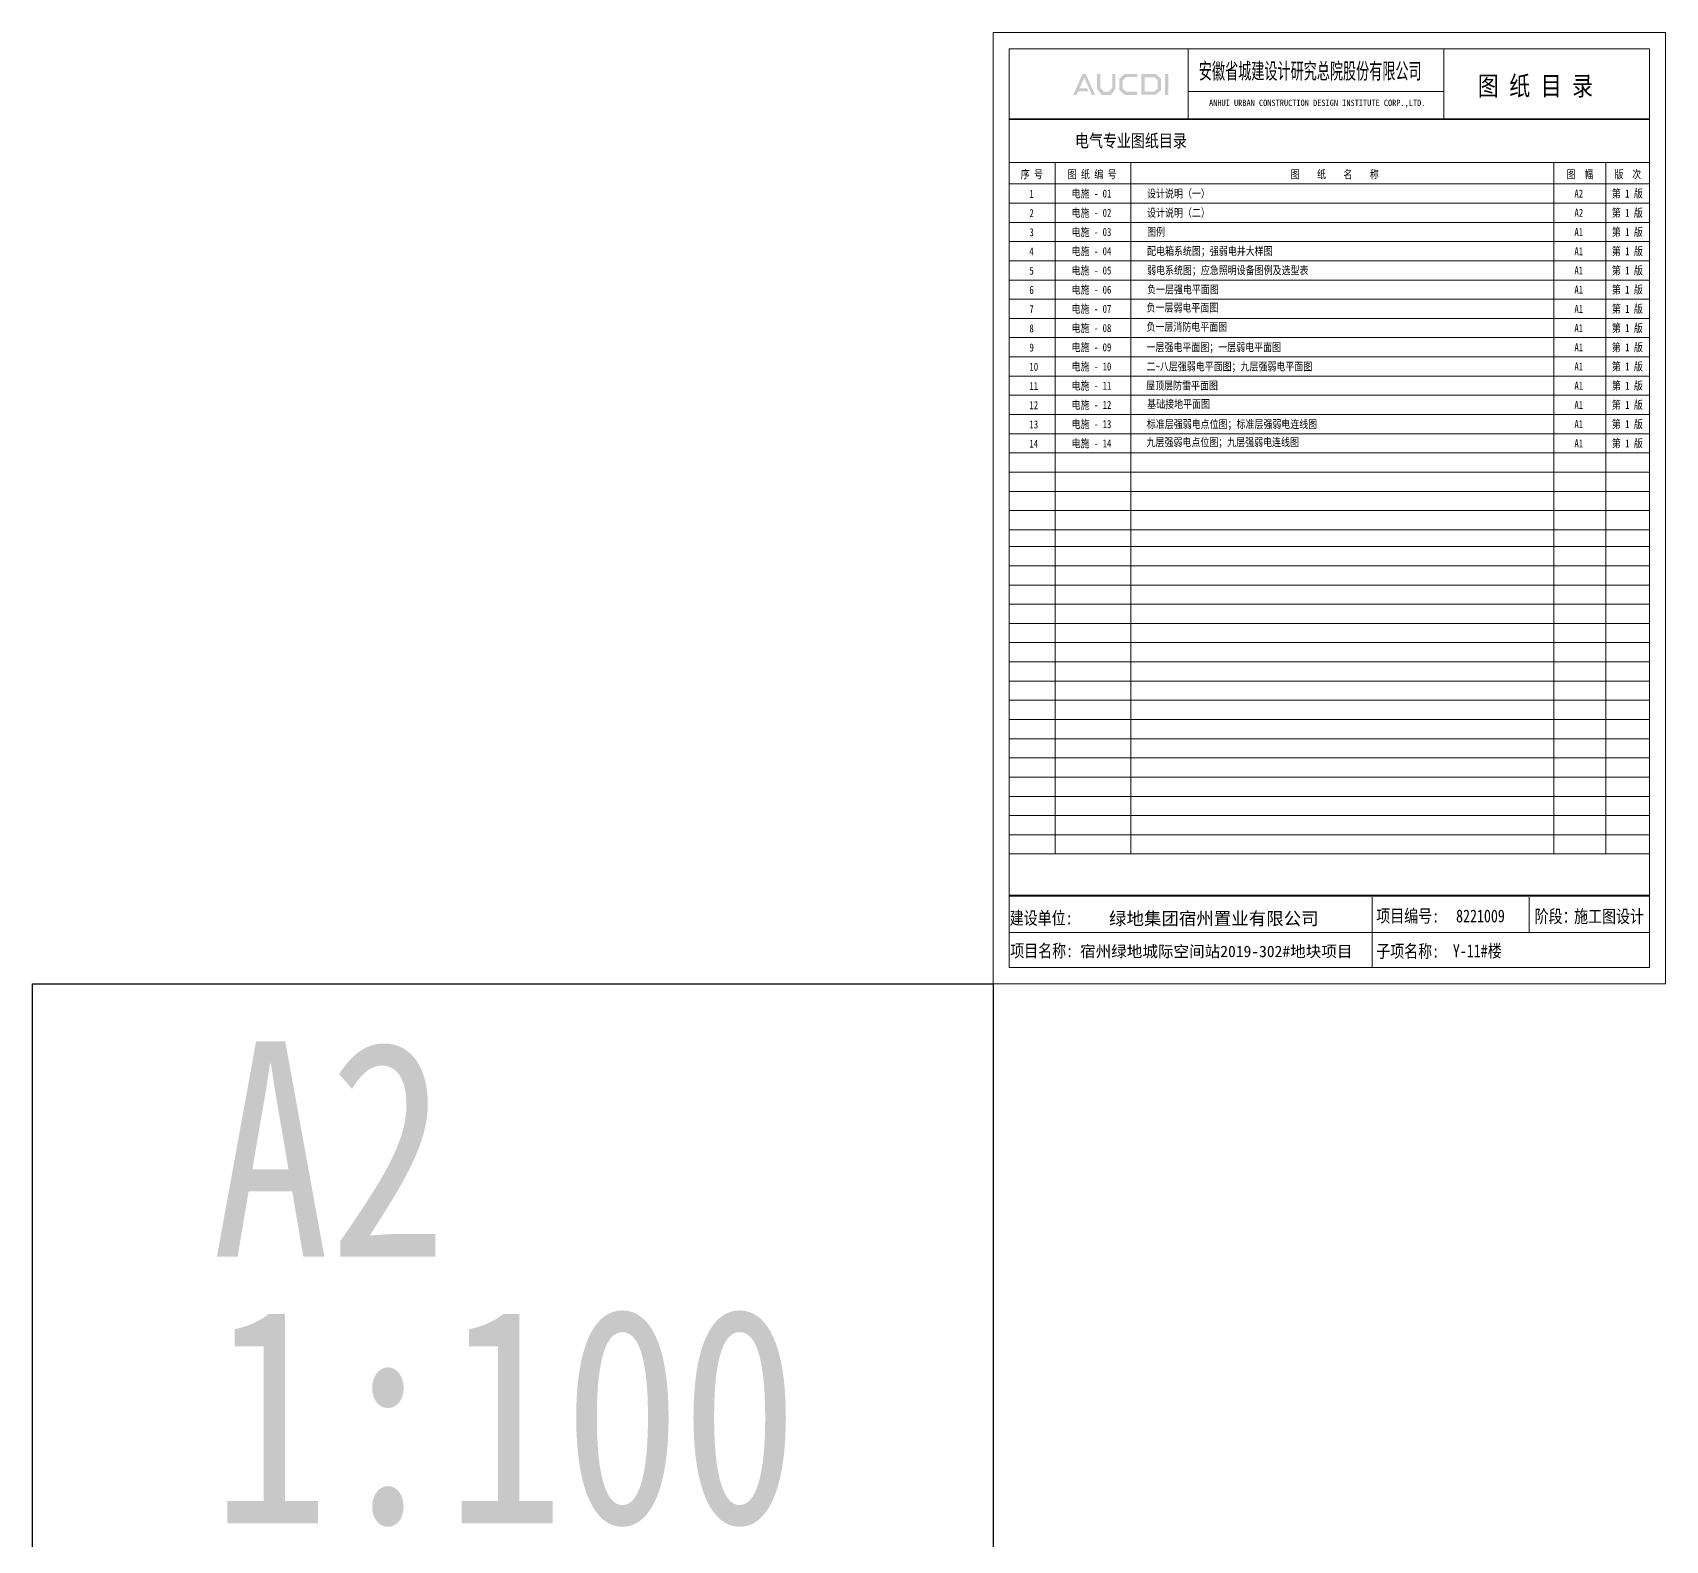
# Model space of a CAD drawing. Extents: x 3002737 to 4077523, y -995787 to -7267.
# Drawn here: x 3002737 to 3053735, y -597009 to -549924 of the extents above; entities that cross this region are included whole.
import ezdxf

# ---------------------------------------------------------------- set-up
doc = ezdxf.new("R2010")
doc.units = 0
doc.header["$LTSCALE"] = 1000
doc.header["$MEASUREMENT"] = 0
doc.layers.add('text', color=7, linetype='CONTINUOUS')
doc.layers.add('图签文字', color=4, linetype='CONTINUOUS')
doc.layers.add('图框', color=147, linetype='CONTINUOUS', lineweight=20)
doc.layers.add('图签', color=147, linetype='CONTINUOUS', lineweight=18)
doc.styles.add('宋体', font='', dxfattribs={"height": 4})
doc.styles.add('建筑图签-1', font='simhei.ttf', dxfattribs={"width": 0.7})
doc.styles.add('黑体', font='simhei.ttf')
doc.styles.get('宋体').set_extended_font_data('SimSun')

msp = doc.modelspace()

# ---------------------------------------------------------------- hatches: boundary and pattern name
at = {"layer": '图签文字'}
h = msp.add_hatch(color=4, dxfattribs=at)
h.paths.add_polyline_path([(3038106, -551218.8), (3038212.8, -551218.8), (3038212.8, -551873.5), (3038106, -551873.5)])
h.paths.add_polyline_path([(3037466.2, -551317.9), (3037466.2, -551765), (3037772.7, -551765), (3037878.3, -551674.3), (3037878.3, -551403.5), (3037775.9, -551317.9)], flags=16)
h.paths.add_polyline_path([(3037365.9, -551217.5), (3037365.9, -551865.4), (3037809.9, -551865.4), (3037978.6, -551720.4), (3037978.6, -551356.6), (3037812.3, -551217.5)])
h.paths.add_polyline_path([(3037244.4, -551214.4), (3037244.4, -551312.4), (3036898.4, -551312.4), (3036785.5, -551406.7), (3036785.5, -551678.6), (3036898.4, -551765.5), (3037246.3, -551765.5), (3037246.3, -551869), (3036852.1, -551869), (3036680, -551721.1), (3036680, -551356.8), (3036848.4, -551214.4)])
h.paths.add_polyline_path([(3035983.9, -551215.9), (3036086.5, -551215.9), (3036086.5, -551650), (3036183.4, -551761.8), (3036362.4, -551761.8), (3036459.3, -551650), (3036459.3, -551215.9), (3036556.2, -551215.9), (3036556.2, -551681.7), (3036416.4, -551866.1), (3036129.3, -551866.1), (3035983.9, -551679.8)])
h.paths.add_polyline_path([(3035531.9, -551217.1), (3035631.3, -551217.1), (3035922, -551866.8), (3035823.7, -551866.8), (3035584.4, -551327.7), (3035435.6, -551657.8), (3035666.4, -551657.8), (3035717.9, -551755.7), (3035394.1, -551755.7), (3035344.2, -551868.5), (3035239.6, -551868.5)])

# ---------------------------------------------------------------- linework, layer by layer
at = {"layer": 'text', "color": 2}
msp.add_lwpolyline([(3032735, -597432.4), (3002736.8, -597432.4), (3002736.8, -579624), (3032735, -579624)], close=True, dxfattribs=at)
at = {"layer": '图框'}
for p, q in [((3053235, -550424), (3033235, -550424)), ((3033235, -550424), (3033235, -579124)), ((3038828.3, -552624), (3038828.3, -550424)), ((3046819, -552624), (3046819, -550424)), ((3053235, -579124), (3053235, -550424)), ((3046798, -551762), (3038828.3, -551762)), ((3033235, -553974), (3053235, -553974)), ((3033235, -553974), (3033235, -573774)), ((3033235, -553974), (3033235, -577974)), ((3034679.2, -553974), (3034679.2, -575574)), ((3037036.3, -553974), (3037036.3, -575574)), ((3050246.6, -553974), (3050246.6, -575574)), ((3051880.8, -553974), (3051880.8, -575574)), ((3033235, -554649), (3053235, -554649)), ((3033235, -554649), (3053235, -554649)), ((3053235, -554649), (3033235, -554649)), ((3053235, -554649), (3033235, -554649)), ((3053235, -555249), (3033235, -555249)), ((3053235, -555849), (3033235, -555849)), ((3033235, -555849), (3053235, -555849)), ((3033235, -555849), (3053235, -555849)), ((3053235, -555849), (3033235, -555849)), ((3033235, -556449), (3053235, -556449)), ((3033235, -556449), (3053235, -556449)), ((3053235, -556449), (3033235, -556449)), ((3053235, -556449), (3033235, -556449)), ((3033235, -557049), (3053235, -557049)), ((3033235, -557049), (3053235, -557049)), ((3053235, -557049), (3033235, -557049)), ((3053235, -557049), (3033235, -557049)), ((3033235, -557649), (3053235, -557649)), ((3033235, -557649), (3053235, -557649)), ((3053235, -557649), (3033235, -557649)), ((3053235, -557649), (3033235, -557649)), ((3053235, -557649), (3033235, -557649)), ((3053235, -557649), (3033235, -557649)), ((3053235, -558249), (3033235, -558249)), ((3033235, -558249), (3053235, -558249)), ((3033235, -558249), (3053235, -558249)), ((3053235, -558249), (3033235, -558249)), ((3033235, -558849), (3053235, -558849)), ((3033235, -558849), (3053235, -558849)), ((3053235, -558849), (3033235, -558849)), ((3053235, -558849), (3033235, -558849)), ((3033235, -559449), (3053235, -559449)), ((3033235, -559449), (3053235, -559449)), ((3053235, -559449), (3033235, -559449)), ((3053235, -559449), (3033235, -559449)), ((3033235, -560049), (3053235, -560049)), ((3033235, -560049), (3053235, -560049)), ((3053235, -560049), (3033235, -560049)), ((3053235, -560049), (3033235, -560049)), ((3053235, -560049), (3033235, -560049)), ((3053235, -560049), (3033235, -560049)), ((3053235, -560649), (3033235, -560649)), ((3033235, -560649), (3053235, -560649)), ((3033235, -560649), (3053235, -560649)), ((3053235, -560649), (3033235, -560649)), ((3033235, -561249), (3053235, -561249)), ((3033235, -561249), (3053235, -561249)), ((3053235, -561249), (3033235, -561249)), ((3053235, -561249), (3033235, -561249)), ((3033235, -561849), (3053235, -561849)), ((3033235, -561849), (3053235, -561849)), ((3053235, -561849), (3033235, -561849)), ((3053235, -561849), (3033235, -561849)), ((3033235, -562449), (3053235, -562449)), ((3033235, -562449), (3053235, -562449)), ((3053235, -562449), (3033235, -562449)), ((3053235, -562449), (3033235, -562449)), ((3053235, -562449), (3033235, -562449)), ((3053235, -562449), (3033235, -562449)), ((3053235, -563049), (3033235, -563049)), ((3033235, -563049), (3053235, -563049)), ((3033235, -563049), (3053235, -563049)), ((3053235, -563049), (3033235, -563049)), ((3033235, -563649), (3053235, -563649)), ((3033235, -563649), (3053235, -563649)), ((3053235, -563649), (3033235, -563649)), ((3053235, -563649), (3033235, -563649)), ((3053235, -564249), (3033235, -564249)), ((3053235, -564849), (3033235, -564849)), ((3053235, -564849), (3033235, -564849)), ((3053235, -565449), (3033235, -565449)), ((3053235, -565974), (3033235, -565974)), ((3033235, -565974), (3053235, -565974)), ((3033235, -565974), (3053235, -565974)), ((3053235, -565974), (3033235, -565974)), ((3033235, -566574), (3053235, -566574)), ((3033235, -566574), (3053235, -566574)), ((3053235, -566574), (3033235, -566574)), ((3053235, -566574), (3033235, -566574)), ((3033235, -567174), (3053235, -567174)), ((3033235, -567174), (3053235, -567174)), ((3053235, -567174), (3033235, -567174)), ((3053235, -567174), (3033235, -567174)), ((3033235, -567774), (3053235, -567774)), ((3033235, -567774), (3053235, -567774)), ((3053235, -567774), (3033235, -567774)), ((3053235, -567774), (3033235, -567774)), ((3053235, -567774), (3033235, -567774)), ((3053235, -567774), (3033235, -567774)), ((3053235, -568374), (3033235, -568374)), ((3033235, -568374), (3053235, -568374)), ((3033235, -568374), (3053235, -568374)), ((3053235, -568374), (3033235, -568374)), ((3033235, -568974), (3053235, -568974)), ((3033235, -568974), (3053235, -568974)), ((3053235, -568974), (3033235, -568974)), ((3053235, -568974), (3033235, -568974)), ((3033235, -569574), (3053235, -569574)), ((3033235, -569574), (3053235, -569574)), ((3053235, -569574), (3033235, -569574)), ((3053235, -569574), (3033235, -569574)), ((3033235, -570174), (3053235, -570174)), ((3033235, -570174), (3053235, -570174)), ((3053235, -570174), (3033235, -570174)), ((3053235, -570174), (3033235, -570174)), ((3053235, -570174), (3033235, -570174)), ((3053235, -570174), (3033235, -570174)), ((3053235, -570774), (3033235, -570774)), ((3033235, -570774), (3053235, -570774)), ((3033235, -570774), (3053235, -570774)), ((3053235, -570774), (3033235, -570774)), ((3033235, -571374), (3053235, -571374)), ((3033235, -571374), (3053235, -571374)), ((3053235, -571374), (3033235, -571374)), ((3053235, -571374), (3033235, -571374)), ((3033235, -571974), (3053235, -571974)), ((3033235, -571974), (3053235, -571974)), ((3053235, -571974), (3033235, -571974)), ((3053235, -571974), (3033235, -571974)), ((3033235, -572574), (3053235, -572574)), ((3033235, -572574), (3053235, -572574)), ((3053235, -572574), (3033235, -572574)), ((3053235, -572574), (3033235, -572574)), ((3053235, -572574), (3033235, -572574)), ((3053235, -572574), (3033235, -572574)), ((3053235, -573174), (3033235, -573174)), ((3033235, -573174), (3053235, -573174)), ((3033235, -573174), (3053235, -573174)), ((3053235, -573174), (3033235, -573174)), ((3033235, -573774), (3053235, -573774)), ((3033235, -573774), (3053235, -573774)), ((3053235, -573774), (3033235, -573774)), ((3053235, -573774), (3033235, -573774)), ((3033235, -574374), (3053235, -574374)), ((3033235, -574374), (3053235, -574374)), ((3053235, -574374), (3033235, -574374)), ((3053235, -574374), (3033235, -574374)), ((3053235, -574374), (3033235, -574374)), ((3053235, -574374), (3033235, -574374)), ((3053235, -574974), (3033235, -574974)), ((3033235, -574974), (3053235, -574974)), ((3033235, -574974), (3053235, -574974)), ((3053235, -574974), (3033235, -574974)), ((3053235, -575574), (3033235, -575574)), ((3044577.8, -576924), (3044577.8, -579124)), ((3049479.7, -576924), (3049479.7, -578023.8)), ((3033235, -578025), (3053235, -578023.5)), ((3033235, -579124), (3053235, -579124))]:
    msp.add_line(p, q, dxfattribs=at)
for points in [[(3053735, -549924), (3053735, -579624), (3032735, -579624), (3032735, -549924)], [(3053735, -549924), (3053735, -579624), (3032735, -579624), (3032735, -549924)], [(3033235, -579124), (3053235, -579124), (3053235, -550424), (3033235, -550424)]]:
    msp.add_lwpolyline(points, close=True, dxfattribs=at)
at = {"layer": '图框', "const_width": 56.2}
for points in [[(3033235, -552624), (3053235, -552624)], [(3033235, -576873.8), (3053235, -576873.8)]]:
    msp.add_lwpolyline(points, dxfattribs=at)

# ---------------------------------------------------------------- texts
at = {"layer": 'text', "color": 2, "style": '黑体', "width": 0.8}
for s, p in [('A2', (3008340.3, -588149.6)), ('1:100', (3008340.3, -596475.7))]:
    msp.add_text(s, height=6729.45, dxfattribs=at).set_placement(p)
at = {"layer": '图签', "color": 6, "style": '宋体'}
for s, height, p in [('绿地集团宿州置业有限公司', 400, (3036357.9, -577790.1)), ('宿州绿地城际空间站2019-302#地块项目', 356.677, (3035453.4, -578794.9))]:
    msp.add_text(s, height=height, dxfattribs=at).set_placement(p)
at = {"layer": '图签文字', "color": 7, "style": '建筑图签-1'}
for s, height, width, p in [('安徽省城建设计研究总院股份有限公司', 500, 0.6, (3039165.5, -551369.6)), ('图 纸 目 录', 600, 0.8, (3047877.9, -551883.6)), ('序 号', 250, 0.8, (3033597.4, -554472.8)), ('图 纸 编 号', 250, 0.8, (3035065.1, -554472.8)), ('图    纸    名    称', 250, 0.8, (3042032.1, -554472.8)), ('图  幅', 250, 0.8, (3050650.7, -554472.8)), ('版  次', 250, 0.8, (3052147.1, -554472.8)), ('1', 250, 0.8, (3033871.6, -555083.3)), ('电施 - 01', 250, 0.8, (3035189.6, -555074.7)), ('设计说明（一）', 250, 0.8, (3037546.8, -555074.7)), ('A2', 250, 0.8, (3050894.9, -555074.7)), ('第 1 版', 250, 0.8, (3052064.4, -555074.7)), ('2', 250, 0.8, (3033871.6, -555683.3)), ('电施 - 02', 250, 0.8, (3035189.6, -555674.7)), ('设计说明（二）', 250, 0.8, (3037546.8, -555674.7)), ('A2', 250, 0.8, (3050894.9, -555674.7)), ('第 1 版', 250, 0.8, (3052064.4, -555674.7)), ('3', 250, 0.8, (3033871.6, -556283.3)), ('电施 - 03', 250, 0.8, (3035189.6, -556274.7)), ('图例', 250, 0.8, (3037546.8, -556269.9)), ('A1', 250, 0.8, (3050894.9, -556274.7)), ('第 1 版', 250, 0.8, (3052064.4, -556274.7)), ('4', 250, 0.8, (3033871.6, -556883.3)), ('电施 - 04', 250, 0.8, (3035189.6, -556874.7)), ('配电箱系统图；强弱电井大样图', 250, 0.8, (3037546.8, -556869.9)), ('A1', 250, 0.8, (3050894.9, -556874.7)), ('第 1 版', 250, 0.8, (3052064.4, -556874.7)), ('5', 250, 0.8, (3033871.6, -557483.3)), ('电施 - 05', 250, 0.8, (3035189.6, -557474.7)), ('弱电系统图；应急照明设备图例及选型表', 250, 0.8, (3037546.8, -557469.9)), ('A1', 250, 0.8, (3050894.9, -557474.7)), ('第 1 版', 250, 0.8, (3052064.4, -557474.7)), ('6', 250, 0.8, (3033871.6, -558083.3)), ('电施 - 06', 250, 0.8, (3035189.6, -558074.7)), ('负一层强电平面图', 250, 0.8, (3037546.8, -558069.9)), ('A1', 250, 0.8, (3050894.9, -558074.7)), ('第 1 版', 250, 0.8, (3052064.4, -558074.7)), ('电施 - 07', 250, 0.8, (3035189.6, -558674.7)), ('负一层弱电平面图', 250, 0.8, (3037529.9, -558637.3)), ('A1', 250, 0.8, (3050894.9, -558674.7)), ('第 1 版', 250, 0.8, (3052064.4, -558674.7)), ('7', 250, 0.8, (3033871.6, -558683.3)), ('8', 250, 0.8, (3033871.6, -559283.3)), ('电施 - 08', 250, 0.8, (3035189.6, -559274.7)), ('负一层消防电平面图', 250, 0.8, (3037529.9, -559237.3)), ('A1', 250, 0.8, (3050894.9, -559274.7)), ('第 1 版', 250, 0.8, (3052064.4, -559274.7)), ('9', 250, 0.8, (3033871.6, -559883.3)), ('电施 - 09', 250, 0.8, (3035189.6, -559874.7)), ('一层强电平面图；一层弱电平面图', 250, 0.8, (3037529.9, -559874)), ('A1', 250, 0.8, (3050894.9, -559874.7)), ('第 1 版', 250, 0.8, (3052064.4, -559874.7)), ('10', 250, 0.8, (3033871.6, -560483.3)), ('电施 - 10', 250, 0.8, (3035189.6, -560474.7)), ('二~八层强弱电平面图；九层强弱电平面图', 250, 0.8, (3037529.9, -560474)), ('A1', 250, 0.8, (3050894.9, -560474.7)), ('第 1 版', 250, 0.8, (3052064.4, -560474.7)), ('11', 250, 0.8, (3033871.6, -561083.3)), ('电施 - 11', 250, 0.8, (3035189.6, -561074.7)), ('屋顶层防雷平面图', 250, 0.8, (3037519.2, -561071.1)), ('A1', 250, 0.8, (3050894.9, -561074.7)), ('第 1 版', 250, 0.8, (3052064.4, -561074.7)), ('12', 250, 0.8, (3033871.6, -561683.3)), ('电施 - 12', 250, 0.8, (3035189.6, -561674.7)), ('基础接地平面图', 250, 0.8, (3037551.2, -561646.8)), ('A1', 250, 0.8, (3050894.9, -561674.7)), ('第 1 版', 250, 0.8, (3052064.4, -561674.7)), ('电施 - 13', 250, 0.8, (3035189.6, -562274.7)), ('标准层强弱电点位图；标准层强弱电连线图', 250, 0.8, (3037540.5, -562275.8)), ('第 1 版', 250, 0.8, (3052064.4, -562274.7)), ('13', 250, 0.8, (3033871.6, -562283.3)), ('A1', 250, 0.8, (3050894.9, -562274.7)), ('14', 250, 0.8, (3033871.6, -562883.3)), ('电施 - 14', 250, 0.8, (3035189.6, -562874.7)), ('九层强弱电点位图；九层强弱电连线图', 250, 0.8, (3037529.9, -562840.8)), ('A1', 250, 0.8, (3050894.9, -562874.7)), ('第 1 版', 250, 0.8, (3052064.4, -562874.7)), ('项目编号:', 400, 0.8, (3044705.3, -577710)), ('阶段：', 400, 0.8, (3049652.5, -577722.5)), (' 建设单位: ', 400, 0.8, (3033038.7, -577775.1)), ('项目名称:', 400, 0.8, (3033272.2, -578797.5)), ('子项名称:', 400, 0.8, (3044705.3, -578809.8))]:
    msp.add_text(s, height=height, dxfattribs=dict(at, width=width)).set_placement(p)
at = {"layer": '图签文字', "linetype": 'Continuous', "style": '建筑图签-1', "width": 0.91}
msp.add_text('ANHUI URBAN CONSTRUCTION DESIGN INSTITUTE CORP.,LTD.', height=200, dxfattribs=at).set_placement((3039481.6, -552216))
at = {"layer": '图签文字', "style": '建筑图签-1', "width": 0.8}
msp.add_text('电气专业图纸目录', height=400, dxfattribs=at).set_placement((3035297, -553498.5))
at = {"layer": '图签文字', "color": 6, "style": '建筑图签-1', "width": 0.8}
for s, p in [('施工图设计', (3050885.1, -577722.5)), ('8221009', (3047198.1, -577710)), ('Y-11#楼', (3047098.3, -578797.5))]:
    msp.add_text(s, height=400, dxfattribs=at).set_placement(p)

doc.saveas('drawing.dxf')
